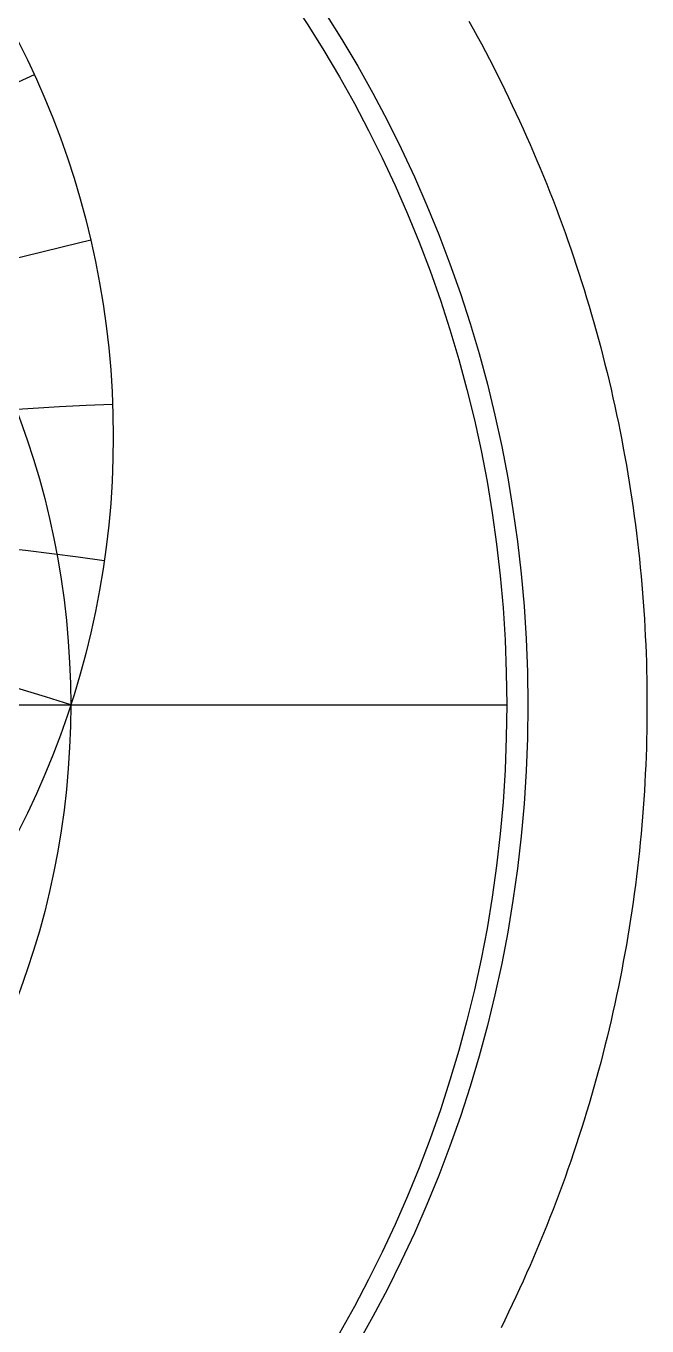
# Model space of a CAD drawing. Header units: millimetres. Extents: x -68 to 68, y -68 to 87.
# Drawn here: x 37.6 to 67.5, y -29.9 to 32.7 of the extents above; entities that cross this region are included whole.
import ezdxf

# ---------------------------------------------------------------- set-up
doc = ezdxf.new("R2010")
doc.units = ezdxf.units.MM
for name, color, linetype in [('CUT_OUTER', 1, 'Continuous'), ('ENGRAVE', 7, 'Continuous'), ('ENGRAVE_FINE', 8, 'Continuous'), ('GUIDE', 3, 'Continuous')]:
    doc.layers.add(name, color=color, linetype=linetype)

msp = doc.modelspace()

# ---------------------------------------------------------------- linework, layer by layer
at = {"layer": 'CUT_OUTER'}
msp.add_lwpolyline([(58.9339, 32.9096), (59.1347, 32.5474), (59.3333, 32.1839), (59.5297, 31.8193), (59.7238, 31.4534), (59.9157, 31.0864), (60.1053, 30.7181), (60.2926, 30.3488), (60.4777, 29.9782), (60.6605, 29.6066), (60.841, 29.2338), (61.0193, 28.86), (61.1952, 28.485), (61.3688, 28.109), (61.5402, 27.7319), (61.7092, 27.3538), (61.8758, 26.9746), (62.0402, 26.5945), (62.2022, 26.2133), (62.3619, 25.8311), (62.5192, 25.448), (62.6742, 25.0639), (62.8268, 24.6789), (62.977, 24.2929), (63.1249, 23.906), (63.2704, 23.5183), (63.4135, 23.1296), (63.5542, 22.7401), (63.6926, 22.3497), (63.8285, 21.9584), (63.962, 21.5664), (64.0932, 21.1735), (64.2219, 20.7799), (64.3482, 20.3854), (64.472, 19.9902), (64.5935, 19.5942), (64.7125, 19.1975), (64.8291, 18.8001), (64.9432, 18.4019), (65.0549, 18.0031), (65.1641, 17.6036), (65.2709, 17.2034), (65.3752, 16.8026), (65.4771, 16.4012), (65.5765, 15.9991), (65.6734, 15.5964), (65.7679, 15.1932), (65.8599, 14.7893), (65.9494, 14.3849), (66.0364, 13.98), (66.121, 13.5746), (66.203, 13.1686), (66.2826, 12.7621), (66.3596, 12.3552), (66.4342, 11.9478), (66.5062, 11.5399), (66.5758, 11.1316), (66.6428, 10.7229), (66.7074, 10.3138), (66.7694, 9.9043), (66.8289, 9.4944), (66.8859, 9.0842), (66.9404, 8.6736), (66.9924, 8.2627), (67.0418, 7.8515), (67.0887, 7.44), (67.1331, 7.0282), (67.175, 6.6162), (67.2143, 6.2039), (67.2511, 5.7913), (67.2854, 5.3786), (67.3171, 4.9656), (67.3463, 4.5525), (67.373, 4.1391), (67.3971, 3.7257), (67.4187, 3.3121), (67.4377, 2.8983), (67.4543, 2.4845), (67.4682, 2.0705), (67.4797, 1.6565), (67.4886, 1.2425), (67.4949, 0.8283), (67.4987, 0.4142), (67.5, 0), (67.4987, -0.4142), (67.4949, -0.8283), (67.4886, -1.2425), (67.4797, -1.6565), (67.4682, -2.0705), (67.4543, -2.4845), (67.4377, -2.8983), (67.4187, -3.3121), (67.3971, -3.7257), (67.373, -4.1391), (67.3463, -4.5525), (67.3171, -4.9656), (67.2854, -5.3786), (67.2511, -5.7913), (67.2143, -6.2039), (67.175, -6.6162), (67.1331, -7.0282), (67.0887, -7.44), (67.0418, -7.8515), (66.9924, -8.2627), (66.9404, -8.6736), (66.8859, -9.0842), (66.8289, -9.4944), (66.7694, -9.9043), (66.7074, -10.3138), (66.6428, -10.7229), (66.5758, -11.1316), (66.5062, -11.5399), (66.4342, -11.9478), (66.3596, -12.3552), (66.2826, -12.7621), (66.203, -13.1686), (66.121, -13.5746), (66.0364, -13.98), (65.9494, -14.3849), (65.8599, -14.7893), (65.7679, -15.1932), (65.6734, -15.5964), (65.5765, -15.9991), (65.4771, -16.4012), (65.3752, -16.8026), (65.2709, -17.2034), (65.1641, -17.6036), (65.0549, -18.0031), (64.9432, -18.4019), (64.8291, -18.8001), (64.7125, -19.1975), (64.5935, -19.5942), (64.472, -19.9902), (64.3482, -20.3854), (64.2219, -20.7799), (64.0932, -21.1735), (63.962, -21.5664), (63.8285, -21.9584), (63.6926, -22.3497), (63.5542, -22.7401), (63.4135, -23.1296), (63.2704, -23.5183), (63.1249, -23.906), (62.977, -24.2929), (62.8268, -24.6789), (62.6742, -25.0639), (62.5192, -25.448), (62.3619, -25.8311), (62.2022, -26.2133), (62.0402, -26.5945), (61.8758, -26.9746), (61.7092, -27.3538), (61.5402, -27.7319), (61.3688, -28.109), (61.1952, -28.485), (61.0193, -28.86), (60.841, -29.2338), (60.6605, -29.6066), (60.4777, -29.9782)], dxfattribs=at)
at = {"layer": 'ENGRAVE'}
msp.add_lwpolyline([(-60.75, 0), (60.75, 0)], dxfattribs=at)
for centre, radius in [((0, 0), 60.75), ((0, 12.9209), 41.8128), ((0, 0), 39.7663)]:
    msp.add_circle(centre, radius, dxfattribs=at)
msp.add_arc((0, -122.3881), 128.6865, 72, 108, dxfattribs=at)
msp.add_arc((0, -122.3881), 128.6865, 72, 108, dxfattribs=at)
at = {"layer": 'ENGRAVE_FINE'}
for centre, radius, start, end in [((107.9808, -122.3881), 167.9883, 114.61389, 142.568026), ((107.9808, -122.3881), 167.9883, 114.61389, 142.568026), ((74.2972, -122.3881), 148.5943, 103.054866, 134.486871), ((74.2972, -122.3881), 148.5943, 103.054866, 134.486871), ((46.838, -122.3881), 136.9453, 92.114894, 126.072338), ((46.838, -122.3881), 136.9453, 92.114894, 126.072338), ((22.6909, -122.3881), 130.6717, 81.775936, 117.263557), ((22.6909, -122.3881), 130.6717, 81.775936, 117.263557)]:
    msp.add_arc(centre, radius, start, end, dxfattribs=at)
at = {"layer": 'GUIDE'}
msp.add_circle((0, 0), 61.7625, dxfattribs=at)

doc.saveas('drawing.dxf')
